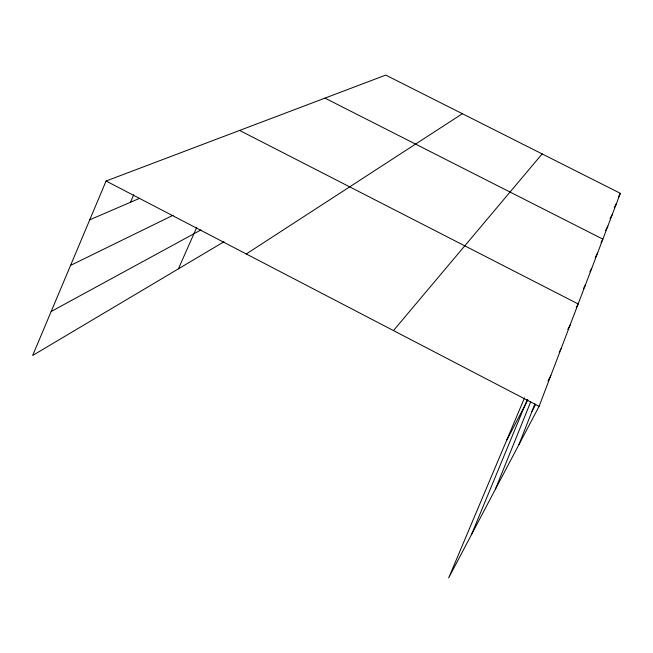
<?xml version="1.0" encoding="UTF-8"?>
<svg xmlns="http://www.w3.org/2000/svg" width="653" height="653" viewBox="0 0 653 653"><rect width="100%" height="100%" fill="white"/><g stroke="black" fill="none" stroke-linecap="round" stroke-linejoin="round"><path stroke-width="0.98" d="M524.522 397.889L448.668 577.905L539.084 406.354L620.35 193.337L385.743 75.095L106.088 181.012L32.65 355.485L223.979 241.757M518.955 444.546L534.913 403.921M495.333 489.366L530.693 401.84M471.442 534.701L527.289 399.652M130.527 202.242L133.71 194.782M178.4 268.848L196.749 227.358M618.505 196.88L620.35 193.337M614.22 207.793L616.522 203.369M610.057 218.69L612.367 214.266M605.519 230.591L607.829 226.15M601.005 242.736L602.874 239.161L324.965 98.113M595.226 257.527L597.585 253.013M589.912 271.811L591.765 268.277M583.439 288.757L585.317 285.157M506.483 440.693L527.877 399.865M576.289 307.506L578.15 303.947L239.618 130.437M567.808 329.398L570.134 324.965M559.229 352.212L561.09 348.661M531.975 411.398L535.746 404.231M548.006 380.928L550.83 375.557M393.465 330.573L542.137 153.92M246.271 253.968L462.373 113.72M51.163 311.514L200.993 229.913M70.573 265.387L173.151 215.212M89.755 219.816L139.693 198.292M106.088 181.012L539.084 406.354"/></g></svg>
